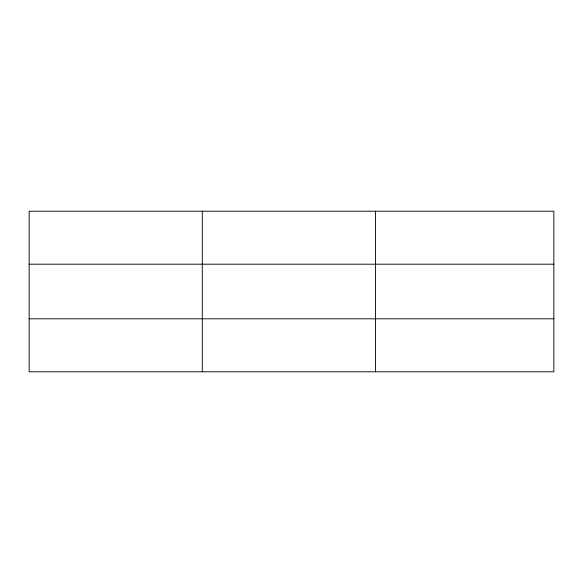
<?xml version="1.0" encoding="UTF-8"?>
<svg xmlns="http://www.w3.org/2000/svg" width="583" height="583" viewBox="0 0 583 583"><rect width="100%" height="100%" fill="white"/><g stroke="black" fill="none" stroke-linecap="round" stroke-linejoin="round"><path stroke-width="0.87" d="M202.301 371.786L202.301 211.214M375.452 371.786L375.452 211.214M553.85 318.799L553.85 371.786L29.15 371.786L29.15 211.214L553.85 211.214L553.85 318.799L29.15 318.799M29.15 264.201L553.85 264.201"/></g></svg>
